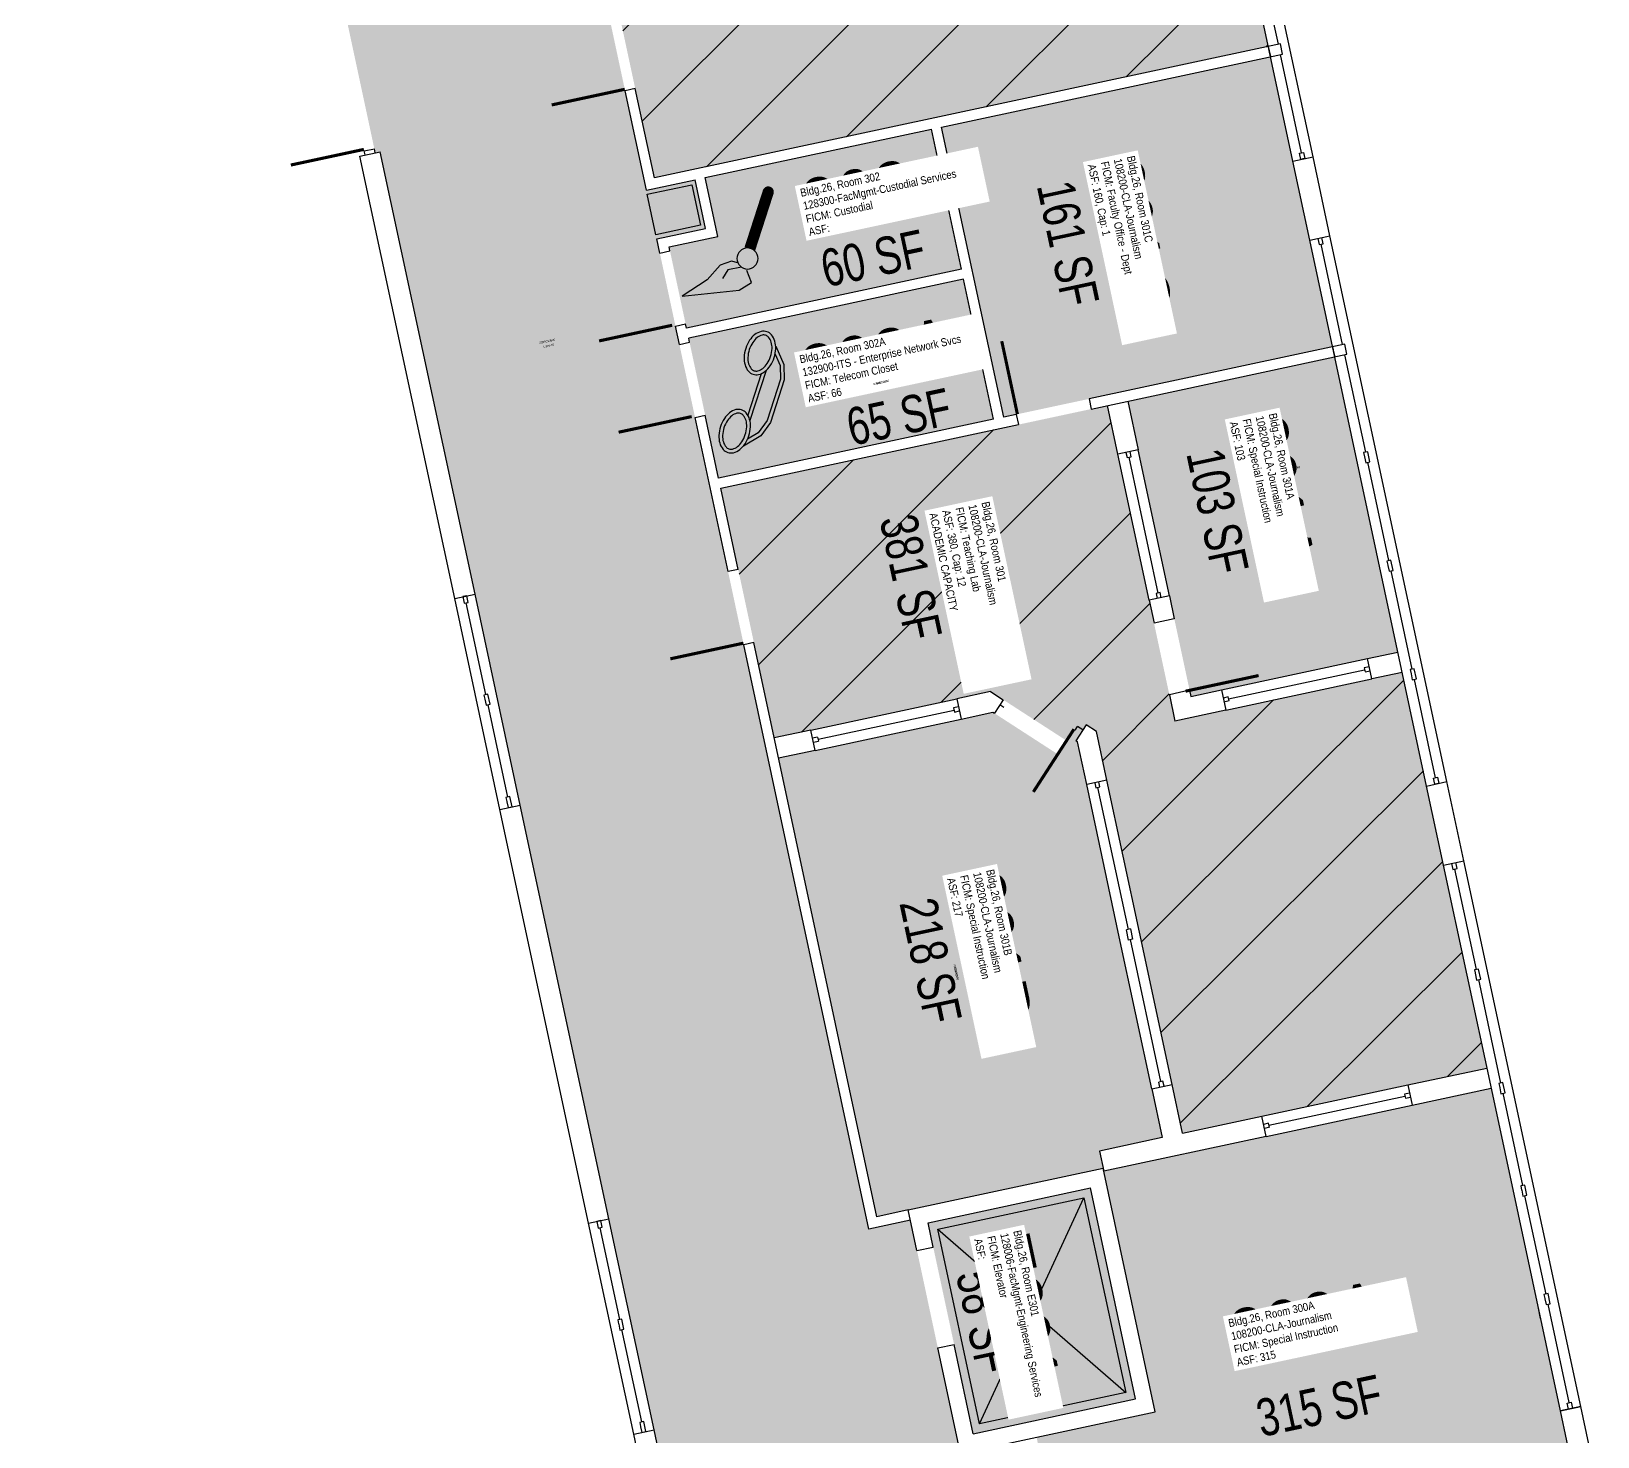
# Model space of a CAD drawing. Header units: inches. Extents: x 69208594 to 69211574, y 27667965 to 27670146.
# Drawn here: x 69210772 to 69211527, y 27668617 to 27669294 of the extents above; entities that cross this region are included whole.
import ezdxf
from ezdxf.enums import TextEntityAlignment as Align

# ---------------------------------------------------------------- set-up
doc = ezdxf.new("R2010")
doc.units = ezdxf.units.IN
doc.header["$LTSCALE"] = 10
doc.header["$MEASUREMENT"] = 0
doc.layers.get('0').update_dxf_attribs({"linetype": 'CONTINUOUS'})
for name, color, linetype in [('A-DOOR', 2, 'CONTINUOUS'), ('A-FLOR', 3, 'CONTINUOUS'), ('A-GLAZ', 1, 'CONTINUOUS'), ('A-IDEN-ICON', 4, 'CONTINUOUS'), ('A-IDEN-RNUM', 7, 'CONTINUOUS'), ('A-IDEN-SNUM', 4, 'CONTINUOUS'), ('A-IDEN-VNUM', 4, 'CONTINUOUS'), ('A-WALL', 5, 'CONTINUOUS'), ('AREA-TEXT', 3, 'CONTINUOUS'), ('Rooms-Capacity', 4, 'CONTINUOUS'), ('Rooms-Category-Color', 7, 'CONTINUOUS'), ('Rooms-College-Color', 7, 'CONTINUOUS'), ('Rooms-Department-Color', 7, 'CONTINUOUS'), ('Rooms-Division-Color', 7, 'CONTINUOUS'), ('Rooms-Information', 7, 'CONTINUOUS')]:
    doc.layers.add(name, color=color, linetype=linetype)
doc.styles.add('CP_AREA', font='arial.ttf', dxfattribs={"height": 15})
doc.styles.add('CP_ROOMSNUMBER', font='arial.ttf', dxfattribs={"height": 1})
doc.styles.add('CP_ROOMVNUMBER', font='arial.ttf', dxfattribs={"width": 0.85, "height": 0.075})
pattern_1 = [(45, (0, 0), (-26.516504294, 26.516504294), [])]

# ---------------------------------------------------------------- blocks, each defined once
blk = doc.blocks.new('CPCUST')
for p, q in [((0.0262, -0.0408), (0.0446, -0.0406)), ((0.0297, -0.0341), (0.0376, -0.0302)), ((0.0376, -0.0302), (0.0533, -0.0324)), ((0.0446, -0.0406), (0.0543, -0.0505)), ((0.0533, -0.0324), (0.0745, -0.0479)), ((0.0171, -0.0639), (0.02, -0.0466)), ((0.1117, -0.0625), (0.0358, -0.0705)), ((0.0745, -0.0479), (0.1117, -0.0625)), ((0.0358, -0.0705), (0.0171, -0.0639))]:
    blk.add_line(p, q)
at = {"const_width": 0.015}
blk.add_lwpolyline([(-0.03, 0.05), (0.01, -0.0193)], dxfattribs=at)
at = {"const_width": 0.0075}
blk.add_lwpolyline([(-0.0332, 0.0481, 1), (-0.0268, 0.0519, 1)], format="xyb", close=True, dxfattribs=at)
blk.add_circle((0.0158, -0.0313), 0.0141)
blk = doc.blocks.new('CPPHONE')
for p, q in [((0.0096, 0.0252), (-0.0196, -0.0252)), ((0.0169, 0.0279), (-0.0182, -0.0329))]:
    blk.add_line(p, q)
for points in [[(0.0288, 0.0786, 0.139889), (0.0216, 0.0804, 0.107118), (0.0122, 0.0781, 0.079812), (0.0039, 0.0722, 0.067459), (-0.0035, 0.0626, 0.067459), (-0.008, 0.0515, 0.079812), (-0.009, 0.0413, 0.107118), (-0.0064, 0.032, 0.139889), (-0.0012, 0.0267, 0.139889), (0.0061, 0.0248, 0.107118), (0.0155, 0.0272, 0.079812), (0.0238, 0.0331, 0.067459), (0.0312, 0.0426, 0.067459), (0.0357, 0.0538, 0.079812), (0.0367, 0.0639, 0.107118), (0.034, 0.0732, 0.139889)], [(0.0263, 0.0743, 0.139889), (0.0218, 0.0754, 0.107118), (0.0144, 0.0736, 0.079812), (0.0074, 0.0686, 0.067459), (0.0008, 0.0601, 0.067459), (-0.0032, 0.0502, 0.079812), (-0.004, 0.0417, 0.107118), (-0.0019, 0.0344, 0.139889), (0.0013, 0.031, 0.139889), (0.0059, 0.0298, 0.107118), (0.0133, 0.0317, 0.079812), (0.0203, 0.0367, 0.067459), (0.0268, 0.0451, 0.067459), (0.0309, 0.055, 0.079812), (0.0317, 0.0636, 0.107118), (0.0296, 0.0709, 0.139889)], [(-0.0262, -0.0167, 0.139889), (-0.0334, -0.0148, 0.107118), (-0.0428, -0.0172, 0.079812), (-0.0511, -0.0231, 0.067459), (-0.0585, -0.0326, 0.067459), (-0.063, -0.0438, 0.079812), (-0.064, -0.0539, 0.107118), (-0.0614, -0.0632, 0.139889), (-0.0562, -0.0686, 0.139889), (-0.0489, -0.0704, 0.107118), (-0.0395, -0.0681, 0.079812), (-0.0312, -0.0622, 0.067459), (-0.0238, -0.0526, 0.067459), (-0.0193, -0.0415, 0.079812), (-0.0183, -0.0313, 0.107118), (-0.021, -0.022, 0.139889)], [(-0.0287, -0.021, 0.139889), (-0.0332, -0.0198, 0.107118), (-0.0406, -0.0217, 0.079812), (-0.0476, -0.0267, 0.067459), (-0.0542, -0.0351, 0.067459), (-0.0582, -0.045, 0.079812), (-0.059, -0.0536, 0.107118), (-0.0569, -0.0609, 0.139889), (-0.0537, -0.0643, 0.139889), (-0.0491, -0.0654, 0.107118), (-0.0417, -0.0636, 0.079812), (-0.0347, -0.0586, 0.067459), (-0.0282, -0.0501, 0.067459), (-0.0241, -0.0402, 0.079812), (-0.0233, -0.0317, 0.107118), (-0.0254, -0.0244, 0.139889)]]:
    blk.add_lwpolyline(points, format="xyb", close=True)
for points in [[(0.0364, 0.0572), (0.0417, 0.0308), (0.0382, 0.0108), (0.0082, -0.0411), (-0.0083, -0.0558), (-0.0338, -0.0645)], [(0.0334, 0.047), (0.0366, 0.0307), (0.0334, 0.0126), (0.0043, -0.0379), (-0.0109, -0.0514), (-0.0265, -0.0567)]]:
    blk.add_lwpolyline(points)

msp = doc.modelspace()

# ---------------------------------------------------------------- hatches: boundary and pattern name
at = {"layer": 'Rooms-Capacity'}
h = msp.add_hatch(dxfattribs=at)
h.set_pattern_fill('ANSI31', color=256, scale=300, style=0)
h.set_pattern_definition(pattern_1)
h.paths.add_polyline_path([(69211063.38, 27669266.38), (69211072.59, 27669223.36), (69211305.8, 27669273.3), (69211341.01, 27669280.84), (69211368.39, 27669286.7), (69211359.59, 27669327.77), (69211359.17, 27669329.73), (69211323.89, 27669494.49), (69211315.72, 27669532.63), (69211293.73, 27669635.3), (69210997.94, 27669571.95), (69211005.9, 27669534.8), (69211013.44, 27669499.6), (69211018.57, 27669475.64), (69211018.99, 27669473.68), (69211034.9, 27669399.37), (69211035.32, 27669397.41), (69211055.84, 27669301.59)])
h = msp.add_hatch(dxfattribs=at)
h.set_pattern_fill('ANSI31', color=256, scale=300, style=0)
h.set_pattern_definition(pattern_1)
h.paths.add_polyline_path([(69211280.65, 27668959.83), (69211274.35, 27668950.1), (69211240.69, 27668971.89), (69211234.64, 27668975.8), (69211130.39, 27668953.48), (69211104.63, 27669073.75), (69211290.91, 27669113.64), (69211323.47, 27668961.59), (69211432.99, 27668985.04), (69211473.82, 27668794.37), (69211327.15, 27668762.96), (69211285.68, 27668956.57)])
at = {"layer": 'Rooms-Category-Color', "true_color": 0xadadad}
for points in [[(69211082.78, 27669151.91), (69211075.24, 27669187.11), (69211073.78, 27669193.95), (69211097.24, 27669198.98), (69211092.22, 27669222.45), (69211068.75, 27669217.42), (69211058.49, 27669265.34), (69211050.95, 27669300.54), (69211030.43, 27669396.37), (69211030.01, 27669398.32), (69211014.1, 27669472.64), (69211013.68, 27669474.59), (69211008.55, 27669498.55), (69211001.01, 27669533.75), (69210990.22, 27669584.11), (69210989.81, 27669586.06), (69210983.42, 27669615.89), (69210975.88, 27669651.09), (69210973.89, 27669660.38), (69210973.47, 27669662.33), (69210930.96, 27669860.83), (69210923.42, 27669896.04), (69210915.05, 27669935.15), (69210913.58, 27669934.84), (69210910.23, 27669950.48), (69210911.7, 27669950.79), (69210911.28, 27669952.75), (69210909.18, 27669962.53), (69210908.77, 27669964.48), (69210903.74, 27669987.95), (69210903.32, 27669989.91), (69210901.85, 27669989.59), (69210893.48, 27670028.71), (69210889.71, 27670046.31), (69210845.71, 27670036.88), (69210816.37, 27670030.6), (69210772.37, 27670021.18), (69210792.68, 27669926.33), (69210794.15, 27669919.48), (69210796.24, 27669909.71), (69210814.46, 27669824.64), (69210828.28, 27669760.1), (69210845.03, 27669681.87), (69210857.18, 27669625.16), (69210878.96, 27669523.46), (69210903.25, 27669410.04), (69210911.62, 27669370.92), (69210924.61, 27669310.3), (69210922.16, 27669309.77), (69210922.58, 27669307.82), (69210937.66, 27669237.41), (69210938.08, 27669235.46), (69210940.52, 27669235.98), (69210977.79, 27669061.93), (69210986.17, 27669022.82), (69211007.95, 27668921.12), (69211019.68, 27668866.36), (69211028.05, 27668827.25), (69211031.19, 27668812.58), (69211050.67, 27668721.64), (69211055.9, 27668697.2), (69211072.45, 27668619.95), (69211077.68, 27668595.5), (69211094.64, 27668516.3), (69211098.55, 27668517.14), (69211137.67, 27668525.51), (69211138.19, 27668523.07), (69211140.15, 27668523.49), (69211171.44, 27668530.19), (69211175.35, 27668531.03), (69211177.3, 27668531.45), (69211176.78, 27668533.89), (69211208.07, 27668540.59), (69211211.98, 27668541.43), (69211213.45, 27668541.74), (69211212.4, 27668546.63), (69211204.86, 27668581.83), (69211199, 27668609.21), (69211219.05, 27668613.51), (69211218.42, 27668616.44), (69211209.2, 27668659.46), (69211199.15, 27668706.4), (69211196.64, 27668718.13), (69211196.01, 27668721.07), (69211175.97, 27668716.77), (69211115.66, 27668998.39), (69211108.12, 27669033.59), (69211102.05, 27669061.95), (69211101.63, 27669063.9), (69211092.2, 27669107.91), (69211085.71, 27669138.22), (69211085.29, 27669140.17), (69211084.67, 27669143.11)], [(69211103.18, 27669195.14), (69211097.11, 27669223.5), (69211206.14, 27669246.84), (69211220.58, 27669179.37), (69211088.09, 27669151), (69211087.67, 27669152.96), (69211080.13, 27669188.16), (69211079.71, 27669190.11)], [(69211090.6, 27669139.27), (69211090.18, 27669141.22), (69211089.55, 27669144.15), (69211089.14, 27669146.11), (69211221.63, 27669174.48), (69211236.08, 27669107.01), (69211103.58, 27669078.64), (69211097.09, 27669108.95)], [(69211226.24, 27668618.11), (69211304.47, 27668634.87), (69211282.69, 27668736.56), (69211204.46, 27668719.81), (69211206.97, 27668708.07), (69211217.03, 27668661.14)]]:
    msp.add_hatch(color=253, dxfattribs=at).paths.add_polyline_path(points)
at = {"layer": 'Rooms-Category-Color', "true_color": 0xe3f498}
for points in [[(69211063.38, 27669266.38), (69211072.59, 27669223.36), (69211305.8, 27669273.3), (69211341.01, 27669280.84), (69211368.39, 27669286.7), (69211359.59, 27669327.77), (69211359.17, 27669329.73), (69211323.89, 27669494.49), (69211315.72, 27669532.63), (69211293.73, 27669635.3), (69210997.94, 27669571.95), (69211005.9, 27669534.8), (69211013.44, 27669499.6), (69211018.57, 27669475.64), (69211018.99, 27669473.68), (69211034.9, 27669399.37), (69211035.32, 27669397.41), (69211055.84, 27669301.59)], [(69211300.69, 27669115.74), (69211400.42, 27669137.1), (69211430.89, 27668994.82), (69211331.15, 27668973.46)], [(69211280.65, 27668959.83), (69211274.35, 27668950.1), (69211240.69, 27668971.89), (69211234.64, 27668975.8), (69211130.39, 27668953.48), (69211104.63, 27669073.75), (69211290.91, 27669113.64), (69211323.47, 27668961.59), (69211432.99, 27668985.04), (69211473.82, 27668794.37), (69211327.15, 27668762.96), (69211285.68, 27668956.57)], [(69211132.48, 27668943.7), (69211235.74, 27668965.81), (69211236.45, 27668965.35), (69211266.97, 27668945.6), (69211271.21, 27668952.14), (69211274.35, 27668950.1), (69211275.65, 27668952.11), (69211276.53, 27668951.54), (69211317.37, 27668760.86), (69211287.06, 27668754.37), (69211288.84, 27668746.06), (69211179.81, 27668722.71)], [(69211289.15, 27668744.59), (69211475.91, 27668784.59), (69211516.33, 27668595.87), (69211384.81, 27668567.7), (69211381.79, 27668523.1), (69211303.37, 27668506.31), (69211272.59, 27668542.54), (69211256.76, 27668616.47), (69211313.96, 27668628.72)]]:
    msp.add_hatch(color=61, dxfattribs=at).paths.add_polyline_path(points)
at = {"layer": 'Rooms-Category-Color', "true_color": 0xfa9ba3}
msp.add_hatch(color=241, dxfattribs=at).paths.add_polyline_path([(69211388.38, 27669193.32), (69211399.38, 27669141.98), (69211240.97, 27669108.06), (69211211.02, 27669247.89), (69211306.85, 27669268.41), (69211342.05, 27669275.95), (69211369.43, 27669281.81), (69211380.22, 27669231.46), (69211384.3, 27669212.39), (69211384.72, 27669210.43)])
at = {"layer": 'Rooms-College-Color', "true_color": 0xadadad}
for points in [[(69211082.78, 27669151.91), (69211075.24, 27669187.11), (69211073.78, 27669193.95), (69211097.24, 27669198.98), (69211092.22, 27669222.45), (69211068.75, 27669217.42), (69211058.49, 27669265.34), (69211050.95, 27669300.54), (69211030.43, 27669396.37), (69211030.01, 27669398.32), (69211014.1, 27669472.64), (69211013.68, 27669474.59), (69211008.55, 27669498.55), (69211001.01, 27669533.75), (69210990.22, 27669584.11), (69210989.81, 27669586.06), (69210983.42, 27669615.89), (69210975.88, 27669651.09), (69210973.89, 27669660.38), (69210973.47, 27669662.33), (69210930.96, 27669860.83), (69210923.42, 27669896.04), (69210915.05, 27669935.15), (69210913.58, 27669934.84), (69210910.23, 27669950.48), (69210911.7, 27669950.79), (69210911.28, 27669952.75), (69210909.18, 27669962.53), (69210908.77, 27669964.48), (69210903.74, 27669987.95), (69210903.32, 27669989.91), (69210901.85, 27669989.59), (69210893.48, 27670028.71), (69210889.71, 27670046.31), (69210845.71, 27670036.88), (69210816.37, 27670030.6), (69210772.37, 27670021.18), (69210792.68, 27669926.33), (69210794.15, 27669919.48), (69210796.24, 27669909.71), (69210814.46, 27669824.64), (69210828.28, 27669760.1), (69210845.03, 27669681.87), (69210857.18, 27669625.16), (69210878.96, 27669523.46), (69210903.25, 27669410.04), (69210911.62, 27669370.92), (69210924.61, 27669310.3), (69210922.16, 27669309.77), (69210922.58, 27669307.82), (69210937.66, 27669237.41), (69210938.08, 27669235.46), (69210940.52, 27669235.98), (69210977.79, 27669061.93), (69210986.17, 27669022.82), (69211007.95, 27668921.12), (69211019.68, 27668866.36), (69211028.05, 27668827.25), (69211031.19, 27668812.58), (69211050.67, 27668721.64), (69211055.9, 27668697.2), (69211072.45, 27668619.95), (69211077.68, 27668595.5), (69211094.64, 27668516.3), (69211098.55, 27668517.14), (69211137.67, 27668525.51), (69211138.19, 27668523.07), (69211140.15, 27668523.49), (69211171.44, 27668530.19), (69211175.35, 27668531.03), (69211177.3, 27668531.45), (69211176.78, 27668533.89), (69211208.07, 27668540.59), (69211211.98, 27668541.43), (69211213.45, 27668541.74), (69211212.4, 27668546.63), (69211204.86, 27668581.83), (69211199, 27668609.21), (69211219.05, 27668613.51), (69211218.42, 27668616.44), (69211209.2, 27668659.46), (69211199.15, 27668706.4), (69211196.64, 27668718.13), (69211196.01, 27668721.07), (69211175.97, 27668716.77), (69211115.66, 27668998.39), (69211108.12, 27669033.59), (69211102.05, 27669061.95), (69211101.63, 27669063.9), (69211092.2, 27669107.91), (69211085.71, 27669138.22), (69211085.29, 27669140.17), (69211084.67, 27669143.11)], [(69211103.18, 27669195.14), (69211097.11, 27669223.5), (69211206.14, 27669246.84), (69211220.58, 27669179.37), (69211088.09, 27669151), (69211087.67, 27669152.96), (69211080.13, 27669188.16), (69211079.71, 27669190.11)], [(69211226.24, 27668618.11), (69211304.47, 27668634.87), (69211282.69, 27668736.56), (69211204.46, 27668719.81), (69211206.97, 27668708.07), (69211217.03, 27668661.14)]]:
    msp.add_hatch(color=253, dxfattribs=at).paths.add_polyline_path(points)
at = {"layer": 'Rooms-College-Color', "true_color": 0xb2d6e9}
for points in [[(69211063.38, 27669266.38), (69211072.59, 27669223.36), (69211305.8, 27669273.3), (69211341.01, 27669280.84), (69211368.39, 27669286.7), (69211359.59, 27669327.77), (69211359.17, 27669329.73), (69211323.89, 27669494.49), (69211315.72, 27669532.63), (69211293.73, 27669635.3), (69210997.94, 27669571.95), (69211005.9, 27669534.8), (69211013.44, 27669499.6), (69211018.57, 27669475.64), (69211018.99, 27669473.68), (69211034.9, 27669399.37), (69211035.32, 27669397.41), (69211055.84, 27669301.59)], [(69211388.38, 27669193.32), (69211399.38, 27669141.98), (69211240.97, 27669108.06), (69211211.02, 27669247.89), (69211306.85, 27669268.41), (69211342.05, 27669275.95), (69211369.43, 27669281.81), (69211380.22, 27669231.46), (69211384.3, 27669212.39), (69211384.72, 27669210.43)], [(69211300.69, 27669115.74), (69211400.42, 27669137.1), (69211430.89, 27668994.82), (69211331.15, 27668973.46)], [(69211280.65, 27668959.83), (69211274.35, 27668950.1), (69211240.69, 27668971.89), (69211234.64, 27668975.8), (69211130.39, 27668953.48), (69211104.63, 27669073.75), (69211290.91, 27669113.64), (69211323.47, 27668961.59), (69211432.99, 27668985.04), (69211473.82, 27668794.37), (69211327.15, 27668762.96), (69211285.68, 27668956.57)], [(69211132.48, 27668943.7), (69211235.74, 27668965.81), (69211236.45, 27668965.35), (69211266.97, 27668945.6), (69211271.21, 27668952.14), (69211274.35, 27668950.1), (69211275.65, 27668952.11), (69211276.53, 27668951.54), (69211317.37, 27668760.86), (69211287.06, 27668754.37), (69211288.84, 27668746.06), (69211179.81, 27668722.71)], [(69211289.15, 27668744.59), (69211475.91, 27668784.59), (69211516.33, 27668595.87), (69211384.81, 27668567.7), (69211381.79, 27668523.1), (69211303.37, 27668506.31), (69211272.59, 27668542.54), (69211256.76, 27668616.47), (69211313.96, 27668628.72)]]:
    msp.add_hatch(color=254, dxfattribs=at).paths.add_polyline_path(points)
at = {"layer": 'Rooms-College-Color', "true_color": 0x80bc67}
msp.add_hatch(color=83, dxfattribs=at).paths.add_polyline_path([(69211090.6, 27669139.27), (69211090.18, 27669141.22), (69211089.55, 27669144.15), (69211089.14, 27669146.11), (69211221.63, 27669174.48), (69211236.08, 27669107.01), (69211103.58, 27669078.64), (69211097.09, 27669108.95)])
at = {"layer": 'Rooms-Department-Color', "true_color": 0xacacac}
for points in [[(69211082.78, 27669151.91), (69211075.24, 27669187.11), (69211073.78, 27669193.95), (69211097.24, 27669198.98), (69211092.22, 27669222.45), (69211068.75, 27669217.42), (69211058.49, 27669265.34), (69211050.95, 27669300.54), (69211030.43, 27669396.37), (69211030.01, 27669398.32), (69211014.1, 27669472.64), (69211013.68, 27669474.59), (69211008.55, 27669498.55), (69211001.01, 27669533.75), (69210990.22, 27669584.11), (69210989.81, 27669586.06), (69210983.42, 27669615.89), (69210975.88, 27669651.09), (69210973.89, 27669660.38), (69210973.47, 27669662.33), (69210930.96, 27669860.83), (69210923.42, 27669896.04), (69210915.05, 27669935.15), (69210913.58, 27669934.84), (69210910.23, 27669950.48), (69210911.7, 27669950.79), (69210911.28, 27669952.75), (69210909.18, 27669962.53), (69210908.77, 27669964.48), (69210903.74, 27669987.95), (69210903.32, 27669989.91), (69210901.85, 27669989.59), (69210893.48, 27670028.71), (69210889.71, 27670046.31), (69210845.71, 27670036.88), (69210816.37, 27670030.6), (69210772.37, 27670021.18), (69210792.68, 27669926.33), (69210794.15, 27669919.48), (69210796.24, 27669909.71), (69210814.46, 27669824.64), (69210828.28, 27669760.1), (69210845.03, 27669681.87), (69210857.18, 27669625.16), (69210878.96, 27669523.46), (69210903.25, 27669410.04), (69210911.62, 27669370.92), (69210924.61, 27669310.3), (69210922.16, 27669309.77), (69210922.58, 27669307.82), (69210937.66, 27669237.41), (69210938.08, 27669235.46), (69210940.52, 27669235.98), (69210977.79, 27669061.93), (69210986.17, 27669022.82), (69211007.95, 27668921.12), (69211019.68, 27668866.36), (69211028.05, 27668827.25), (69211031.19, 27668812.58), (69211050.67, 27668721.64), (69211055.9, 27668697.2), (69211072.45, 27668619.95), (69211077.68, 27668595.5), (69211094.64, 27668516.3), (69211098.55, 27668517.14), (69211137.67, 27668525.51), (69211138.19, 27668523.07), (69211140.15, 27668523.49), (69211171.44, 27668530.19), (69211175.35, 27668531.03), (69211177.3, 27668531.45), (69211176.78, 27668533.89), (69211208.07, 27668540.59), (69211211.98, 27668541.43), (69211213.45, 27668541.74), (69211212.4, 27668546.63), (69211204.86, 27668581.83), (69211199, 27668609.21), (69211219.05, 27668613.51), (69211218.42, 27668616.44), (69211209.2, 27668659.46), (69211199.15, 27668706.4), (69211196.64, 27668718.13), (69211196.01, 27668721.07), (69211175.97, 27668716.77), (69211115.66, 27668998.39), (69211108.12, 27669033.59), (69211102.05, 27669061.95), (69211101.63, 27669063.9), (69211092.2, 27669107.91), (69211085.71, 27669138.22), (69211085.29, 27669140.17), (69211084.67, 27669143.11)], [(69211103.18, 27669195.14), (69211097.11, 27669223.5), (69211206.14, 27669246.84), (69211220.58, 27669179.37), (69211088.09, 27669151), (69211087.67, 27669152.96), (69211080.13, 27669188.16), (69211079.71, 27669190.11)], [(69211090.6, 27669139.27), (69211090.18, 27669141.22), (69211089.55, 27669144.15), (69211089.14, 27669146.11), (69211221.63, 27669174.48), (69211236.08, 27669107.01), (69211103.58, 27669078.64), (69211097.09, 27669108.95)], [(69211226.24, 27668618.11), (69211304.47, 27668634.87), (69211282.69, 27668736.56), (69211204.46, 27668719.81), (69211206.97, 27668708.07), (69211217.03, 27668661.14)]]:
    msp.add_hatch(color=253, dxfattribs=at).paths.add_polyline_path(points)
at = {"layer": 'Rooms-Department-Color', "true_color": 0xb2d6e9}
for points in [[(69211063.38, 27669266.38), (69211072.59, 27669223.36), (69211305.8, 27669273.3), (69211341.01, 27669280.84), (69211368.39, 27669286.7), (69211359.59, 27669327.77), (69211359.17, 27669329.73), (69211323.89, 27669494.49), (69211315.72, 27669532.63), (69211293.73, 27669635.3), (69210997.94, 27669571.95), (69211005.9, 27669534.8), (69211013.44, 27669499.6), (69211018.57, 27669475.64), (69211018.99, 27669473.68), (69211034.9, 27669399.37), (69211035.32, 27669397.41), (69211055.84, 27669301.59)], [(69211388.38, 27669193.32), (69211399.38, 27669141.98), (69211240.97, 27669108.06), (69211211.02, 27669247.89), (69211306.85, 27669268.41), (69211342.05, 27669275.95), (69211369.43, 27669281.81), (69211380.22, 27669231.46), (69211384.3, 27669212.39), (69211384.72, 27669210.43)], [(69211300.69, 27669115.74), (69211400.42, 27669137.1), (69211430.89, 27668994.82), (69211331.15, 27668973.46)], [(69211280.65, 27668959.83), (69211274.35, 27668950.1), (69211240.69, 27668971.89), (69211234.64, 27668975.8), (69211130.39, 27668953.48), (69211104.63, 27669073.75), (69211290.91, 27669113.64), (69211323.47, 27668961.59), (69211432.99, 27668985.04), (69211473.82, 27668794.37), (69211327.15, 27668762.96), (69211285.68, 27668956.57)], [(69211132.48, 27668943.7), (69211235.74, 27668965.81), (69211236.45, 27668965.35), (69211266.97, 27668945.6), (69211271.21, 27668952.14), (69211274.35, 27668950.1), (69211275.65, 27668952.11), (69211276.53, 27668951.54), (69211317.37, 27668760.86), (69211287.06, 27668754.37), (69211288.84, 27668746.06), (69211179.81, 27668722.71)], [(69211289.15, 27668744.59), (69211475.91, 27668784.59), (69211516.33, 27668595.87), (69211384.81, 27668567.7), (69211381.79, 27668523.1), (69211303.37, 27668506.31), (69211272.59, 27668542.54), (69211256.76, 27668616.47), (69211313.96, 27668628.72)]]:
    msp.add_hatch(color=254, dxfattribs=at).paths.add_polyline_path(points)
at = {"layer": 'Rooms-Division-Color', "true_color": 0xadadad}
for points in [[(69211082.78, 27669151.91), (69211075.24, 27669187.11), (69211073.78, 27669193.95), (69211097.24, 27669198.98), (69211092.22, 27669222.45), (69211068.75, 27669217.42), (69211058.49, 27669265.34), (69211050.95, 27669300.54), (69211030.43, 27669396.37), (69211030.01, 27669398.32), (69211014.1, 27669472.64), (69211013.68, 27669474.59), (69211008.55, 27669498.55), (69211001.01, 27669533.75), (69210990.22, 27669584.11), (69210989.81, 27669586.06), (69210983.42, 27669615.89), (69210975.88, 27669651.09), (69210973.89, 27669660.38), (69210973.47, 27669662.33), (69210930.96, 27669860.83), (69210923.42, 27669896.04), (69210915.05, 27669935.15), (69210913.58, 27669934.84), (69210910.23, 27669950.48), (69210911.7, 27669950.79), (69210911.28, 27669952.75), (69210909.18, 27669962.53), (69210908.77, 27669964.48), (69210903.74, 27669987.95), (69210903.32, 27669989.91), (69210901.85, 27669989.59), (69210893.48, 27670028.71), (69210889.71, 27670046.31), (69210845.71, 27670036.88), (69210816.37, 27670030.6), (69210772.37, 27670021.18), (69210792.68, 27669926.33), (69210794.15, 27669919.48), (69210796.24, 27669909.71), (69210814.46, 27669824.64), (69210828.28, 27669760.1), (69210845.03, 27669681.87), (69210857.18, 27669625.16), (69210878.96, 27669523.46), (69210903.25, 27669410.04), (69210911.62, 27669370.92), (69210924.61, 27669310.3), (69210922.16, 27669309.77), (69210922.58, 27669307.82), (69210937.66, 27669237.41), (69210938.08, 27669235.46), (69210940.52, 27669235.98), (69210977.79, 27669061.93), (69210986.17, 27669022.82), (69211007.95, 27668921.12), (69211019.68, 27668866.36), (69211028.05, 27668827.25), (69211031.19, 27668812.58), (69211050.67, 27668721.64), (69211055.9, 27668697.2), (69211072.45, 27668619.95), (69211077.68, 27668595.5), (69211094.64, 27668516.3), (69211098.55, 27668517.14), (69211137.67, 27668525.51), (69211138.19, 27668523.07), (69211140.15, 27668523.49), (69211171.44, 27668530.19), (69211175.35, 27668531.03), (69211177.3, 27668531.45), (69211176.78, 27668533.89), (69211208.07, 27668540.59), (69211211.98, 27668541.43), (69211213.45, 27668541.74), (69211212.4, 27668546.63), (69211204.86, 27668581.83), (69211199, 27668609.21), (69211219.05, 27668613.51), (69211218.42, 27668616.44), (69211209.2, 27668659.46), (69211199.15, 27668706.4), (69211196.64, 27668718.13), (69211196.01, 27668721.07), (69211175.97, 27668716.77), (69211115.66, 27668998.39), (69211108.12, 27669033.59), (69211102.05, 27669061.95), (69211101.63, 27669063.9), (69211092.2, 27669107.91), (69211085.71, 27669138.22), (69211085.29, 27669140.17), (69211084.67, 27669143.11)], [(69211103.18, 27669195.14), (69211097.11, 27669223.5), (69211206.14, 27669246.84), (69211220.58, 27669179.37), (69211088.09, 27669151), (69211087.67, 27669152.96), (69211080.13, 27669188.16), (69211079.71, 27669190.11)], [(69211090.6, 27669139.27), (69211090.18, 27669141.22), (69211089.55, 27669144.15), (69211089.14, 27669146.11), (69211221.63, 27669174.48), (69211236.08, 27669107.01), (69211103.58, 27669078.64), (69211097.09, 27669108.95)], [(69211226.24, 27668618.11), (69211304.47, 27668634.87), (69211282.69, 27668736.56), (69211204.46, 27668719.81), (69211206.97, 27668708.07), (69211217.03, 27668661.14)]]:
    msp.add_hatch(color=253, dxfattribs=at).paths.add_polyline_path(points)
at = {"layer": 'Rooms-Division-Color', "true_color": 0xb2d6e9}
for points in [[(69211063.38, 27669266.38), (69211072.59, 27669223.36), (69211305.8, 27669273.3), (69211341.01, 27669280.84), (69211368.39, 27669286.7), (69211359.59, 27669327.77), (69211359.17, 27669329.73), (69211323.89, 27669494.49), (69211315.72, 27669532.63), (69211293.73, 27669635.3), (69210997.94, 27669571.95), (69211005.9, 27669534.8), (69211013.44, 27669499.6), (69211018.57, 27669475.64), (69211018.99, 27669473.68), (69211034.9, 27669399.37), (69211035.32, 27669397.41), (69211055.84, 27669301.59)], [(69211388.38, 27669193.32), (69211399.38, 27669141.98), (69211240.97, 27669108.06), (69211211.02, 27669247.89), (69211306.85, 27669268.41), (69211342.05, 27669275.95), (69211369.43, 27669281.81), (69211380.22, 27669231.46), (69211384.3, 27669212.39), (69211384.72, 27669210.43)], [(69211300.69, 27669115.74), (69211400.42, 27669137.1), (69211430.89, 27668994.82), (69211331.15, 27668973.46)], [(69211280.65, 27668959.83), (69211274.35, 27668950.1), (69211240.69, 27668971.89), (69211234.64, 27668975.8), (69211130.39, 27668953.48), (69211104.63, 27669073.75), (69211290.91, 27669113.64), (69211323.47, 27668961.59), (69211432.99, 27668985.04), (69211473.82, 27668794.37), (69211327.15, 27668762.96), (69211285.68, 27668956.57)], [(69211132.48, 27668943.7), (69211235.74, 27668965.81), (69211236.45, 27668965.35), (69211266.97, 27668945.6), (69211271.21, 27668952.14), (69211274.35, 27668950.1), (69211275.65, 27668952.11), (69211276.53, 27668951.54), (69211317.37, 27668760.86), (69211287.06, 27668754.37), (69211288.84, 27668746.06), (69211179.81, 27668722.71)], [(69211289.15, 27668744.59), (69211475.91, 27668784.59), (69211516.33, 27668595.87), (69211384.81, 27668567.7), (69211381.79, 27668523.1), (69211303.37, 27668506.31), (69211272.59, 27668542.54), (69211256.76, 27668616.47), (69211313.96, 27668628.72)]]:
    msp.add_hatch(color=254, dxfattribs=at).paths.add_polyline_path(points)

# ---------------------------------------------------------------- linework, layer by layer
at = {"layer": 'A-DOOR'}
for p, q in [((69211241.05, 27668968.09), (69211239.06, 27668969.37)), ((69211275.42, 27668957.27), (69211276.5, 27668958.94)), ((69211279.02, 27668957.31), (69211276.5, 27668958.94))]:
    msp.add_line(p, q, dxfattribs=at)
for points in [[(69210917.85, 27669306.04, 1.5, 1.5, 0), (69210882.65, 27669298.5, 0, 0, 0), (69210882.8, 27669297.77, 0, 0, 0.414214), (69210926.7, 27669271.88, 0, 0, 0.414214)], [(69211058.33, 27669266.07, 1.5, 1.5, 0), (69211023.13, 27669258.53, 0, 0, 0), (69211022.97, 27669259.26, 0, 0, -0.414214), (69211052.42, 27669300.85, 0, 0, -0.414214)], [(69210932.61, 27669237.1, 1.5, 1.5, 0), (69210897.41, 27669229.56, 0, 0, 0), (69210897.25, 27669230.3, 0, 0, -0.414214), (69210926.7, 27669271.88, 0, 0, -0.414214)], [(69211081.16, 27669152.33, 1.5, 1.5, 0), (69211045.95, 27669144.79, 0, 0, 0), (69211045.8, 27669145.52, 0, 0, -0.414214), (69211075.24, 27669187.11, 0, 0, -0.414214)], [(69211247.54, 27669109.47, 1.5, 1.5, 0), (69211240, 27669144.67, 0, 0, 0), (69211240.73, 27669144.83, 0, 0, -0.414214), (69211282.32, 27669115.38, 0, 0, -0.414214)], [(69211090.58, 27669108.33, 1.5, 1.5, 0), (69211055.38, 27669100.79, 0, 0, 0), (69211055.22, 27669101.52, 0, 0, -0.414214), (69211084.67, 27669143.11, 0, 0, -0.414214)], [(69211115.5, 27668999.12, 1.5, 1.5, 0), (69211080.3, 27668991.58, 0, 0, 0), (69211080.14, 27668992.32, 0, 0, -0.414214), (69211109.59, 27669033.9, 0, 0, -0.414214)], [(69211328.57, 27668975.98, 1.5, 1.5, 0), (69211363.77, 27668983.52, 0, 0, 0), (69211363.62, 27668984.25, 0, 0, 0.414214), (69211319.72, 27669010.13, 0, 0, 0.414214)], [(69211274.79, 27668957.67, 1.5, 1.5, 0), (69211255.23, 27668927.45, 0, 0, 0), (69211254.6, 27668927.86, 0, 0, -0.325791), (69211241.05, 27668968.09, 0, 0, -0.325791)]]:
    msp.add_lwpolyline(points, format="xyseb", dxfattribs=at)
at = {"layer": 'A-FLOR'}
for p, q in [((69211069.17, 27669215.47), (69211090.68, 27669220.07)), ((69211073.36, 27669195.91), (69211069.17, 27669215.47)), ((69211090.68, 27669220.07), (69211094.87, 27669200.52)), ((69211094.87, 27669200.52), (69211073.36, 27669195.91)), ((69211209.21, 27668716.73), (69211279.61, 27668731.81)), ((69211229.31, 27668622.86), (69211279.61, 27668731.81)), ((69211279.61, 27668731.81), (69211299.72, 27668637.94)), ((69211229.31, 27668622.86), (69211209.21, 27668716.73)), ((69211209.21, 27668716.73), (69211299.72, 27668637.94)), ((69211299.72, 27668637.94), (69211229.31, 27668622.86))]:
    msp.add_line(p, q, dxfattribs=at)
at = {"layer": 'A-GLAZ'}
for p, q in [((69211380.22, 27669231.46), (69211323.89, 27669494.49)), ((69211390, 27669233.55), (69211333.67, 27669496.59)), ((69211373.28, 27669287.75), (69211363.12, 27669335.18)), ((69211384.48, 27669235.44), (69211374.32, 27669282.86)), ((69211444.71, 27668930.28), (69211388.38, 27669193.32)), ((69211404.27, 27669143.03), (69211393.9, 27669191.43)), ((69211454.49, 27668932.38), (69211398.16, 27669195.41)), ((69211415.37, 27669091.21), (69211405.31, 27669138.14)), ((69211311.01, 27669019.77), (69211295.93, 27669090.17)), ((69211315.38, 27669023.26), (69211301.35, 27669088.78)), ((69211320.79, 27669021.86), (69211305.71, 27669092.27)), ((69211426.57, 27669038.89), (69211416.41, 27669086.32)), ((69211437.77, 27668986.58), (69211427.62, 27669034)), ((69210998.17, 27668919.03), (69210976.39, 27669020.72)), ((69210991.44, 27668974.34), (69210981.97, 27669018.56)), ((69211007.95, 27668921.12), (69210986.17, 27669022.82)), ((69211345.82, 27668976.6), (69211416.23, 27668991.68)), ((69211347.92, 27668966.83), (69211418.32, 27668981.9)), ((69211349.31, 27668972.24), (69211414.83, 27668986.27)), ((69211448.97, 27668934.27), (69211438.82, 27668981.69)), ((69211147.99, 27668957.25), (69211218.39, 27668972.32)), ((69211002.01, 27668924.96), (69210992.49, 27668969.45)), ((69211151.48, 27668952.88), (69211217, 27668966.91)), ((69211150.08, 27668947.47), (69211220.49, 27668962.55)), ((69211296.64, 27668857.67), (69211280.93, 27668931)), ((69211301, 27668861.16), (69211286.34, 27668929.61)), ((69211306.42, 27668859.76), (69211290.71, 27668933.1)), ((69211475.6, 27668786.05), (69211452.88, 27668892.15)), ((69211468.76, 27668841.86), (69211458.4, 27668890.26)), ((69211518.99, 27668631.21), (69211462.66, 27668894.24)), ((69211322.12, 27668786.42), (69211306.42, 27668859.76)), ((69211312.34, 27668784.33), (69211296.64, 27668857.67)), ((69211316.71, 27668787.82), (69211302.05, 27668856.27)), ((69211480.49, 27668787.1), (69211469.81, 27668836.97)), ((69211365.28, 27668771.12), (69211435.69, 27668786.2)), ((69211509.21, 27668629.11), (69211475.6, 27668786.05)), ((69211367.38, 27668761.34), (69211437.78, 27668776.42)), ((69211368.77, 27668766.76), (69211434.29, 27668780.79)), ((69211491.06, 27668737.72), (69211481.54, 27668782.21)), ((69211502.27, 27668685.41), (69211492.11, 27668732.83)), ((69211062.67, 27668617.86), (69211040.89, 27668719.55)), ((69211055.93, 27668673.17), (69211046.47, 27668717.39)), ((69211072.45, 27668619.95), (69211050.67, 27668721.64)), ((69211513.47, 27668633.09), (69211503.32, 27668680.52)), ((69211066.51, 27668623.79), (69211056.98, 27668668.28))]:
    msp.add_line(p, q, dxfattribs=at)
at = {"layer": 'A-WALL'}
for p, q in [((69211374.25, 27669287.96), (69211072.59, 27669223.36)), ((69211211.02, 27669247.89), (69211375.3, 27669283.07)), ((69211368.39, 27669286.7), (69211368.8, 27669284.75)), ((69211368.83, 27669284.63), (69211369.43, 27669281.81)), ((69211375.3, 27669283.07), (69211374.25, 27669287.96)), ((69211063.38, 27669266.38), (69211058.49, 27669265.34)), ((69211072.59, 27669223.36), (69211063.38, 27669266.38)), ((69211068.75, 27669217.42), (69211058.49, 27669265.34)), ((69211097.11, 27669223.5), (69211206.14, 27669246.84)), ((69211220.58, 27669179.37), (69211206.14, 27669246.84)), ((69211240.97, 27669108.06), (69211211.02, 27669247.89)), ((69210932.77, 27669236.37), (69210937.66, 27669237.41)), ((69210933.19, 27669234.41), (69210932.77, 27669236.37)), ((69210938.08, 27669235.46), (69210937.66, 27669237.41)), ((69210930.74, 27669233.89), (69210940.52, 27669235.98)), ((69210976.39, 27669020.72), (69210930.74, 27669233.89)), ((69210986.17, 27669022.82), (69210940.52, 27669235.98)), ((69211380.22, 27669231.46), (69211390, 27669233.55)), ((69211388.38, 27669193.32), (69211380.22, 27669231.46)), ((69211383.5, 27669235.23), (69211385.46, 27669235.65)), ((69211384.13, 27669232.29), (69211383.5, 27669235.23)), ((69211385.11, 27669232.5), (69211384.13, 27669232.29)), ((69211386.08, 27669232.71), (69211385.11, 27669232.5)), ((69211385.46, 27669235.65), (69211386.08, 27669232.71)), ((69211398.16, 27669195.41), (69211390, 27669233.55)), ((69211068.75, 27669217.42), (69211092.22, 27669222.45)), ((69211097.24, 27669198.98), (69211092.22, 27669222.45)), ((69211103.18, 27669195.14), (69211097.11, 27669223.5)), ((69211073.78, 27669193.95), (69211097.24, 27669198.98)), ((69211075.24, 27669187.11), (69211073.78, 27669193.95)), ((69211079.71, 27669190.11), (69211103.18, 27669195.14)), ((69211388.38, 27669193.32), (69211398.16, 27669195.41)), ((69211392.3, 27669194.16), (69211392.92, 27669191.22)), ((69211392.92, 27669191.22), (69211394.88, 27669191.64)), ((69211394.88, 27669191.64), (69211394.25, 27669194.58)), ((69211075.24, 27669187.11), (69211080.13, 27669188.16)), ((69211080.13, 27669188.16), (69211079.71, 27669190.11)), ((69211220.58, 27669179.37), (69211088.09, 27669151)), ((69211221.63, 27669174.48), (69211089.14, 27669146.11)), ((69211236.08, 27669107.01), (69211221.63, 27669174.48)), ((69211082.78, 27669151.91), (69211087.67, 27669152.96)), ((69211084.67, 27669143.11), (69211082.78, 27669151.91)), ((69211088.09, 27669151), (69211087.67, 27669152.96)), ((69211089.55, 27669144.15), (69211089.14, 27669146.11)), ((69211084.67, 27669143.11), (69211089.55, 27669144.15)), ((69211405.24, 27669143.24), (69211282.04, 27669116.86)), ((69211283.09, 27669111.97), (69211406.29, 27669138.35)), ((69211399.38, 27669141.98), (69211399.69, 27669140.52)), ((69211399.72, 27669140.4), (69211400.42, 27669137.1)), ((69211406.29, 27669138.35), (69211405.24, 27669143.24)), ((69211282.04, 27669116.86), (69211283.09, 27669111.97)), ((69211300.69, 27669115.74), (69211305.71, 27669092.27)), ((69211092.2, 27669107.91), (69211097.09, 27669108.95)), ((69211108.12, 27669033.59), (69211092.2, 27669107.91)), ((69211103.58, 27669078.64), (69211097.09, 27669108.95)), ((69211246.98, 27669109.35), (69211240.97, 27669108.06)), ((69211246.98, 27669109.35), (69211248.02, 27669104.46)), ((69211295.93, 27669090.17), (69211290.91, 27669113.64)), ((69211236.08, 27669107.01), (69211103.58, 27669078.64)), ((69211104.63, 27669073.75), (69211248.02, 27669104.46)), ((69211305.71, 27669092.27), (69211295.93, 27669090.17)), ((69211299.84, 27669091.01), (69211300.37, 27669088.57)), ((69211300.37, 27669088.57), (69211302.32, 27669088.99)), ((69211302.32, 27669088.99), (69211301.8, 27669091.43)), ((69211416.34, 27669091.42), (69211414.39, 27669091)), ((69211414.39, 27669091), (69211414.83, 27669088.92)), ((69211414.83, 27669088.92), (69211415.43, 27669086.11)), ((69211415.43, 27669086.11), (69211417.39, 27669086.53)), ((69211417.39, 27669086.53), (69211416.34, 27669091.42)), ((69211113.01, 27669034.64), (69211104.63, 27669073.75)), ((69211113.01, 27669034.64), (69211108.12, 27669033.59)), ((69211427.55, 27669039.1), (69211425.59, 27669038.68)), ((69211425.59, 27669038.68), (69211426.01, 27669036.73)), ((69211426.04, 27669036.61), (69211426.64, 27669033.79)), ((69211426.64, 27669033.79), (69211428.59, 27669034.21)), ((69211428.59, 27669034.21), (69211427.55, 27669039.1)), ((69210976.39, 27669020.72), (69210986.17, 27669022.82)), ((69210976.39, 27669020.72), (69210986.17, 27669022.82)), ((69210982.26, 27669021.98), (69210980.3, 27669021.56)), ((69210980.3, 27669021.56), (69210980.99, 27669018.35)), ((69210980.99, 27669018.35), (69210982.95, 27669018.77)), ((69210982.95, 27669018.77), (69210982.26, 27669021.98)), ((69211320.79, 27669021.86), (69211311.01, 27669019.77)), ((69211311.01, 27669019.77), (69211313.36, 27669008.8)), ((69211316.35, 27669023.47), (69211314.4, 27669023.05)), ((69211314.4, 27669023.05), (69211314.92, 27669020.61)), ((69211316.88, 27669021.03), (69211316.35, 27669023.47)), ((69211320.79, 27669021.86), (69211323.14, 27669010.89)), ((69211323.14, 27669010.89), (69211313.36, 27669008.8)), ((69211120.55, 27668999.44), (69211115.66, 27668998.39)), ((69211175.97, 27668716.77), (69211115.66, 27668998.39)), ((69211179.81, 27668722.71), (69211120.55, 27668999.44)), ((69211416.23, 27668991.68), (69211430.89, 27668994.82)), ((69211417.06, 27668987.77), (69211414.62, 27668987.25)), ((69211414.62, 27668987.25), (69211415.04, 27668985.29)), ((69211418.32, 27668981.9), (69211416.23, 27668991.68)), ((69211415.04, 27668985.29), (69211417.48, 27668985.81)), ((69211432.99, 27668985.04), (69211418.32, 27668981.9)), ((69211438.75, 27668986.79), (69211436.79, 27668986.37)), ((69211436.79, 27668986.37), (69211437.21, 27668984.41)), ((69211437.24, 27668984.29), (69211437.84, 27668981.48)), ((69211437.84, 27668981.48), (69211439.8, 27668981.9)), ((69211439.8, 27668981.9), (69211438.75, 27668986.79)), ((69210992.42, 27668974.55), (69210990.46, 27668974.13)), ((69210990.46, 27668974.13), (69210990.88, 27668972.18)), ((69210990.91, 27668972.06), (69210991.51, 27668969.25)), ((69210993.46, 27668969.66), (69210992.42, 27668974.55)), ((69211234.64, 27668975.8), (69211218.39, 27668972.32)), ((69211218.39, 27668972.32), (69211220.49, 27668962.55)), ((69211234.64, 27668975.8), (69211240.69, 27668971.89)), ((69211330.53, 27668976.4), (69211320.75, 27668974.3)), ((69211320.75, 27668974.3), (69211323.47, 27668961.59)), ((69211330.53, 27668976.4), (69211331.15, 27668973.46)), ((69211331.15, 27668973.46), (69211345.82, 27668976.6)), ((69211345.82, 27668976.6), (69211347.92, 27668966.83)), ((69211349.1, 27668973.22), (69211346.66, 27668972.69)), ((69211349.52, 27668971.26), (69211349.1, 27668973.22)), ((69210991.51, 27668969.25), (69210993.46, 27668969.66)), ((69211219.23, 27668968.41), (69211216.79, 27668967.89)), ((69211216.79, 27668967.89), (69211217.2, 27668965.93)), ((69211217.2, 27668965.93), (69211219.65, 27668966.46)), ((69211220.49, 27668962.55), (69211235.74, 27668965.81)), ((69211235.74, 27668965.81), (69211236.45, 27668965.35)), ((69211240.69, 27668971.89), (69211236.45, 27668965.35)), ((69211347.92, 27668966.83), (69211323.47, 27668961.59)), ((69211349.52, 27668971.26), (69211347.08, 27668970.74)), ((69211147.99, 27668957.25), (69211130.39, 27668953.48)), ((69211150.08, 27668947.47), (69211147.99, 27668957.25)), ((69211280.65, 27668959.83), (69211275.65, 27668952.11)), ((69211285.68, 27668956.57), (69211280.65, 27668959.83)), ((69211151.27, 27668953.86), (69211148.83, 27668953.34)), ((69211149.25, 27668951.38), (69211151.69, 27668951.9)), ((69211151.27, 27668953.86), (69211151.69, 27668951.9)), ((69211276.53, 27668951.54), (69211275.65, 27668952.11)), ((69211280.93, 27668931), (69211276.53, 27668951.54)), ((69211290.71, 27668933.1), (69211285.68, 27668956.57)), ((69211150.08, 27668947.47), (69211132.48, 27668943.7)), ((69211448, 27668934.06), (69211449.95, 27668934.47)), ((69211449.95, 27668934.47), (69211450.58, 27668931.54)), ((69211290.71, 27668933.1), (69211280.93, 27668931)), ((69211284.84, 27668931.84), (69211285.37, 27668929.4)), ((69211285.37, 27668929.4), (69211287.32, 27668929.82)), ((69211287.32, 27668929.82), (69211286.8, 27668932.26)), ((69211444.71, 27668930.28), (69211454.49, 27668932.38)), ((69211452.88, 27668892.15), (69211444.71, 27668930.28)), ((69211448.63, 27668931.12), (69211448, 27668934.06)), ((69211449.6, 27668931.33), (69211448.63, 27668931.12)), ((69211450.58, 27668931.54), (69211449.6, 27668931.33)), ((69211462.66, 27668894.24), (69211454.49, 27668932.38)), ((69210998.17, 27668919.03), (69211007.95, 27668921.12)), ((69210998.17, 27668919.03), (69211007.95, 27668921.12)), ((69211002.99, 27668925.17), (69211001.04, 27668924.75)), ((69211001.04, 27668924.75), (69211001.45, 27668922.8)), ((69211001.48, 27668922.68), (69211002.08, 27668919.86)), ((69211002.08, 27668919.86), (69211004.04, 27668920.28)), ((69211004.04, 27668920.28), (69211002.99, 27668925.17)), ((69211050.67, 27668721.64), (69211007.95, 27668921.12)), ((69211040.89, 27668719.55), (69210998.17, 27668919.03)), ((69211452.88, 27668892.15), (69211462.66, 27668894.24)), ((69211456.79, 27668892.99), (69211457.42, 27668890.05)), ((69211457.42, 27668890.05), (69211459.38, 27668890.47)), ((69211459.38, 27668890.47), (69211458.75, 27668893.41)), ((69211301.98, 27668861.37), (69211300.03, 27668860.95)), ((69211301.07, 27668856.06), (69211300.03, 27668860.95)), ((69211301.98, 27668861.37), (69211303.03, 27668856.48)), ((69211303.03, 27668856.48), (69211301.07, 27668856.06)), ((69211469.74, 27668842.07), (69211467.79, 27668841.65)), ((69211467.79, 27668841.65), (69211468.1, 27668840.18)), ((69211468.13, 27668840.06), (69211468.83, 27668836.76)), ((69211468.83, 27668836.76), (69211470.79, 27668837.18)), ((69211470.79, 27668837.18), (69211469.74, 27668842.07)), ((69211435.69, 27668786.2), (69211473.82, 27668794.37)), ((69211312.34, 27668784.33), (69211322.12, 27668786.42)), ((69211312.34, 27668784.33), (69211317.37, 27668760.86)), ((69211317.69, 27668788.03), (69211315.73, 27668787.61)), ((69211316.25, 27668785.17), (69211315.73, 27668787.61)), ((69211318.21, 27668785.59), (69211317.69, 27668788.03)), ((69211327.15, 27668762.96), (69211322.12, 27668786.42)), ((69211435.69, 27668786.2), (69211437.78, 27668776.42)), ((69211437.78, 27668776.42), (69211475.91, 27668784.59)), ((69211481.47, 27668787.31), (69211479.51, 27668786.89)), ((69211479.51, 27668786.89), (69211479.93, 27668784.94)), ((69211479.96, 27668784.81), (69211480.56, 27668782)), ((69211482.51, 27668782.42), (69211481.47, 27668787.31)), ((69211436.52, 27668782.29), (69211434.08, 27668781.76)), ((69211434.08, 27668781.76), (69211434.5, 27668779.81)), ((69211434.5, 27668779.81), (69211436.94, 27668780.33)), ((69211480.56, 27668782), (69211482.51, 27668782.42)), ((69211327.15, 27668762.96), (69211365.28, 27668771.12)), ((69211367.38, 27668761.34), (69211365.28, 27668771.12)), ((69211317.37, 27668760.86), (69211287.06, 27668754.37)), ((69211367.38, 27668761.34), (69211289.15, 27668744.59)), ((69211368.56, 27668767.73), (69211366.12, 27668767.21)), ((69211368.98, 27668765.78), (69211366.54, 27668765.26)), ((69211368.98, 27668765.78), (69211368.56, 27668767.73)), ((69211287.06, 27668754.37), (69211289.15, 27668744.59)), ((69211194.96, 27668725.96), (69211288.84, 27668746.06)), ((69211313.96, 27668628.72), (69211288.84, 27668746.06)), ((69211492.04, 27668737.93), (69211490.09, 27668737.51)), ((69211493.09, 27668733.04), (69211492.04, 27668737.93)), ((69211204.46, 27668719.81), (69211282.69, 27668736.56)), ((69211304.47, 27668634.87), (69211282.69, 27668736.56)), ((69211490.09, 27668737.51), (69211490.51, 27668735.56)), ((69211490.53, 27668735.43), (69211491.13, 27668732.62)), ((69211491.13, 27668732.62), (69211493.09, 27668733.04)), ((69211194.96, 27668725.96), (69211179.81, 27668722.71)), ((69211199.15, 27668706.4), (69211194.96, 27668725.96)), ((69211040.89, 27668719.55), (69211050.67, 27668721.64)), ((69211040.89, 27668719.55), (69211050.67, 27668721.64)), ((69211046.76, 27668720.81), (69211044.8, 27668720.39)), ((69211044.8, 27668720.39), (69211045.49, 27668717.18)), ((69211045.49, 27668717.18), (69211047.44, 27668717.59)), ((69211047.44, 27668717.59), (69211046.76, 27668720.81)), ((69211196.01, 27668721.07), (69211175.97, 27668716.77)), ((69211206.97, 27668708.07), (69211204.46, 27668719.81)), ((69211199.15, 27668706.4), (69211206.97, 27668708.07)), ((69211503.25, 27668685.62), (69211501.29, 27668685.2)), ((69211501.29, 27668685.2), (69211501.71, 27668683.24)), ((69211504.29, 27668680.73), (69211503.25, 27668685.62)), ((69211499.68, 27668673.6), (69211498.43, 27668679.47)), ((69211501.74, 27668683.12), (69211502.34, 27668680.31)), ((69211502.34, 27668680.31), (69211504.29, 27668680.73)), ((69211056.91, 27668673.38), (69211054.96, 27668672.96)), ((69211054.96, 27668672.96), (69211055.38, 27668671.01)), ((69211055.4, 27668670.89), (69211056, 27668668.07)), ((69211057.96, 27668668.49), (69211056.91, 27668673.38)), ((69211056, 27668668.07), (69211057.96, 27668668.49)), ((69211209.2, 27668659.46), (69211217.03, 27668661.14)), ((69211220.09, 27668608.62), (69211209.2, 27668659.46)), ((69211226.24, 27668618.11), (69211217.03, 27668661.14)), ((69211226.24, 27668618.11), (69211304.47, 27668634.87)), ((69211512.49, 27668632.88), (69211514.45, 27668633.3)), ((69211513.12, 27668629.95), (69211512.49, 27668632.88)), ((69211514.45, 27668633.3), (69211515.08, 27668630.37)), ((69211220.09, 27668608.62), (69211313.96, 27668628.72)), ((69211518.99, 27668631.21), (69211509.21, 27668629.11)), ((69211509.21, 27668629.11), (69211518.99, 27668631.21)), ((69211517.38, 27668590.98), (69211509.21, 27668629.11)), ((69211514.1, 27668630.16), (69211513.12, 27668629.95)), ((69211515.08, 27668630.37), (69211514.1, 27668630.16)), ((69211527.16, 27668593.07), (69211518.99, 27668631.21)), ((69211062.67, 27668617.86), (69211072.45, 27668619.95)), ((69211062.67, 27668617.86), (69211072.45, 27668619.95)), ((69211135.12, 27668279.53), (69211062.67, 27668617.86)), ((69211067.49, 27668624), (69211065.53, 27668623.58)), ((69211065.53, 27668623.58), (69211065.95, 27668621.63)), ((69211065.98, 27668621.5), (69211066.58, 27668618.69)), ((69211066.58, 27668618.69), (69211068.53, 27668619.11)), ((69211068.53, 27668619.11), (69211067.49, 27668624)), ((69211094.64, 27668516.3), (69211072.45, 27668619.95))]:
    msp.add_line(p, q, dxfattribs=at)

# ---------------------------------------------------------------- block references
at = {"layer": 'A-IDEN-ICON'}
for name, p, xscale, yscale, zscale, rotation in [('CPCUST', (69211120.68, 27669196.72), -360.0000000000001, 359.9999999999845, 360, 12.08743376242323), ('CPPHONE', (69211122.57, 27669119.4), 360.0000000000001, 360.0000000000001, 360.0000000000001, 12.08743376242328)]:
    msp.add_blockref(name, p, dxfattribs=dict(at, xscale=xscale, yscale=yscale, zscale=zscale, rotation=rotation))

# ---------------------------------------------------------------- texts
at = {"layer": 'A-IDEN-RNUM', "style": 'CP_ROOMSNUMBER', "width": 0.85}
for s, rotation, p in [('0302-00', 12.08743, (69211174.4, 27669220.52)), ('0301-C0', 12.08743, (69211292.33, 27669193.89)), ('C305-00', 12.08743, (69211021.71, 27669142.51)), ('0302-A0', 12.08743, (69211181.98, 27669124.82)), ('0301-A0', 12.08743, (69211380.01, 27669083.22)), ('0301-00', 12.08743, (69211233.82, 27669045.83)), ('0301-B0', 282.08743, (69211218, 27668840.52)), ('E301-00', 12.08743, (69211246.11, 27668672.04))]:
    msp.add_text(s, height=1, rotation=rotation, dxfattribs=at).set_placement(p, align=Align.MIDDLE)
at = {"layer": 'A-IDEN-SNUM', "style": 'CP_ROOMSNUMBER', "width": 0.85}
for s, rotation, p in [('0260030200', 12.08743, (69211174.4, 27669220.52)), ('02600301C0', 12.08743, (69211292.33, 27669193.89)), ('0260C30500', 12.08743, (69211021.02, 27669144.66)), ('02600302A0', 12.08743, (69211181.98, 27669124.82)), ('02600301A0', 12.08743, (69211380.01, 27669083.22)), ('0260030100', 12.08743, (69211233.82, 27669045.83)), ('02600301B0', 282.08743, (69211218, 27668840.52)), ('0260E30100', 12.08743, (69211246.11, 27668672.04))]:
    msp.add_text(s, height=1, rotation=rotation, dxfattribs=at).set_placement(p, align=Align.MIDDLE)
at = {"layer": 'A-IDEN-VNUM', "style": 'CP_ROOMVNUMBER', "width": 0.85}
for s, rotation, p in [('302', 12.08743, (69211170.78, 27669213.93)), ('301C', 282.08743, (69211301.48, 27669194.62)), ('302A', 12.08743, (69211180.88, 27669135.92)), ('301A', 282.08743, (69211370.57, 27669071.63)), ('301', 282.08743, (69211223.61, 27669038.11)), ('301B', 282.08743, (69211234.41, 27668851.74)), ('E301', 282.08743, (69211247.46, 27668677.84)), ('300A', 12.08743, (69211387.54, 27668671.37))]:
    msp.add_text(s, height=27, rotation=rotation, dxfattribs=at).set_placement(p, align=Align.MIDDLE)
at = {"layer": 'AREA-TEXT', "style": 'CP_AREA', "width": 0.75}
for s, rotation, p in [('161 SF', 282.08743, (69211271.96, 27669191.76)), ('60 SF', 12.08743, (69211177.93, 27669184.62)), ('65 SF', 12.08743, (69211190.37, 27669108.24)), ('103 SF', 282.08743, (69211344.01, 27669062.72)), ('381 SF', 282.08743, (69211196.22, 27669030.95)), ('218 SF', 282.08743, (69211205.78, 27668846.06)), ('58 SF', 282.08743, (69211231.94, 27668672.2)), ('315 SF', 12.08743, (69211392.93, 27668631.63))]:
    msp.add_text(s, height=18, rotation=rotation, dxfattribs=at).set_placement(p, align=Align.MIDDLE_CENTER)

# ---------------------------------------------------------------- next in the draw order: texts
at = {"layer": 'Rooms-Information', "width": 86.4, "attachment_point": 7, "style": 'CP_ROOMVNUMBER', "bg_fill": 3, "box_fill_scale": 1.5, "bg_fill_color": 256, "bg_fill_true_color": 13158600, "bg_fill_transparency": 0}
for s, insert, char_height, rotation in [('Bldg.26, Room 302^M^J128300-FacMgmt-Custodial Services^M^JFICM: Custodial^M^JASF: ', (69211147.42, 27669195.3), 3.8571, 12.08743), ('Bldg.26, Room 301C^M^J108200-CLA-Journalism^M^JFICM: Faculty Office - Dept^M^JASF: 160, Cap: 1', (69211280.26, 27669229.27), 3.8571, 282.08743), ('Bldg.26, Room 302A^M^J132900-ITS - Enterprise Network Svcs^M^JFICM: Telecom Closet^M^JASF: 66', (69211147.04, 27669115.06), 3.8571, 12.08743), ('Bldg.26, Room 301A^M^J108200-CLA-Journalism^M^JFICM: Special Instruction^M^JASF: 103', (69211349.7, 27669105.47), 3.8571, 282.08743), ('Bldg.26, Room 301^M^J108200-CLA-Journalism^M^JFICM: Teaching Lab^M^JASF: 380, Cap: 12^M^JACADEMIC CAPACITY', (69211204.99, 27669061.47), 3.85714, 282.08743), ('Bldg.26, Room 301B^M^J108200-CLA-Journalism^M^JFICM: Special Instruction^M^JASF: 217', (69211213.55, 27668885.56), 3.8571, 282.08743), ('Bldg.26, Room E301^M^J128006-FacMgmt-Engineering Services^M^JFICM: Elevator^M^JASF: ', (69211226.6, 27668711.66), 3.8571, 282.08743), ('Bldg.26, Room 300A^M^J108200-CLA-Journalism^M^JFICM: Special Instruction^M^JASF: 315', (69211353.7, 27668650.5), 3.8571, 12.08743)]:
    msp.add_mtext(s, dxfattribs=dict(at, insert=insert, char_height=char_height, rotation=rotation))

doc.saveas('drawing.dxf')
